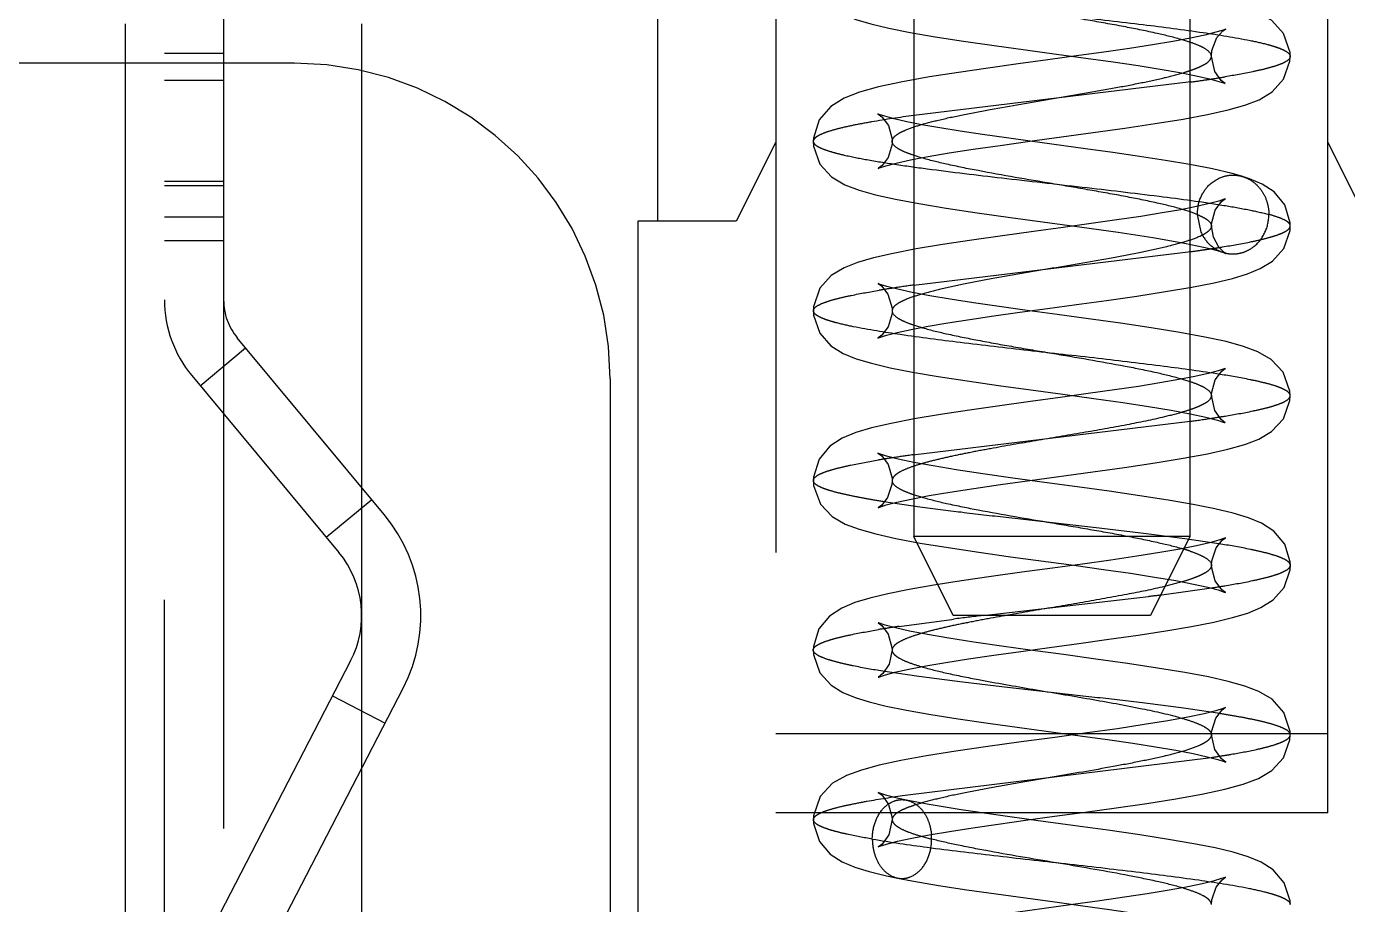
# Model space of a CAD drawing. Header units: inches. Extents: x 0 to 8.3, y 0 to 11.7.
# Drawn here: x 3.03 to 3.1619, y 1.3141 to 1.4017 of the extents above; entities that cross this region are included whole.
import ezdxf

# ---------------------------------------------------------------- set-up
doc = ezdxf.new("R2010")
doc.units = ezdxf.units.IN
doc.header["$LTSCALE"] = 0.7622047244
doc.header["$MEASUREMENT"] = 0
doc.linetypes.add('HIDDEN', pattern=[0.2, 0.1, -0.1])
doc.layers.add('03__ASM_ALL_CURVES', color=7, linetype='CONTINUOUS')
doc.layers.add('DEFAULT_2', color=8, linetype='HIDDEN')

msp = doc.modelspace()

# ---------------------------------------------------------------- linework, layer by layer
at = {"layer": '03__ASM_ALL_CURVES', "color": 8, "linetype": 'HIDDEN'}
for p, q in [((3.0567469754, 1.398053185), (2.7366682352, 1.398053185)), ((3.0882430383, 1.366557122), (3.0882430383, 1.2012027913))]:
    msp.add_line(p, q, dxfattribs=at)
msp.add_arc((3.0567469754, 1.366557122), 0.031496063, 0, 90, dxfattribs=at)
at = {"layer": 'DEFAULT_2', "color": 8, "linetype": 'HIDDEN'}
for p, q in [((3.1047784714, 1.4492342874), (3.1047784714, 1.3232500354)), ((3.118557999, 1.4492342874), (3.118557999, 1.3508090905)), ((3.1461170541, 1.4492342874), (3.1461170541, 1.3508090905)), ((3.1598965817, 1.3232500354), (3.1598965817, 1.4492342874)), ((3.0929674478, 1.4374232638), (3.0929674478, 1.3823051535)), ((3.0437548494, 1.2445098779), (3.0437548494, 1.4216752323)), ((3.0496603612, 1.4216752323), (3.0496603612, 1.2445098779)), ((3.0398178415, 1.4019901929), (3.0398178415, 1.2248248386)), ((3.0634398887, 1.4019901929), (3.0634398887, 1.2248248386)), ((3.1476089176, 1.4008662939), (3.1461748401, 1.4005588348)), ((3.1461719803, 1.400143995), (3.1453981056, 1.4003871457)), ((3.0567469754, 1.398053185), (2.7366682352, 1.398053185)), ((3.0496603612, 1.399037437), (3.0437548494, 1.399037437)), ((3.1561353547, 1.3987396704), (3.156135356, 1.3987364242)), ((3.0496603612, 1.3963294757), (3.0437548494, 1.3963294757)), ((3.1462173371, 1.3961868715), (3.1185578643, 1.3928458972)), ((3.1047784714, 1.3901791693), (3.1008414635, 1.3823051535)), ((3.1085295116, 1.3902693621), (3.1085295082, 1.3902665971)), ((3.1357066848, 1.3895241664), (3.1301683081, 1.3902782941)), ((3.1598965817, 1.3901791693), (3.1638335895, 1.3823051535)), ((3.1192924563, 1.3886306659), (3.1184422404, 1.3889007317)), ((3.1167973476, 1.3880931781), (3.1182239474, 1.3884071229)), ((3.0496603612, 1.3862421614), (3.0437548494, 1.3862421614)), ((3.1513793132, 1.3867520286), (3.1514035111, 1.3867444907)), ((3.0437548494, 1.3858560346), (3.0496603612, 1.3858560346)), ((3.1467954839, 1.3837544274), (3.1452094134, 1.383442735)), ((3.148067278, 1.3840439318), (3.1467954839, 1.3837544274)), ((3.0496603612, 1.3826912803), (3.0437548494, 1.3826912803)), ((3.1008414635, 1.3823051535), (3.0909989439, 1.3823051535)), ((3.0909989439, 1.3823051535), (3.0909989439, 1.0250544852)), ((3.146238432, 1.3831889102), (3.1454046978, 1.3834558937)), ((3.1468448612, 1.3829605336), (3.146238432, 1.3831889102)), ((3.1468449972, 1.3829613215), (3.1472289999, 1.3811964342)), ((3.1561477389, 1.381823082), (3.1561477354, 1.3818255803)), ((3.0496603612, 1.3803366496), (3.0437548494, 1.3803366496)), ((3.1185532803, 1.3759174009), (3.1462082242, 1.3792571337)), ((3.1493209311, 1.3792218973), (3.1493628223, 1.3792071165)), ((3.108537833, 1.3733534038), (3.1085378333, 1.3733564269)), ((3.1185003161, 1.3719473472), (3.1192734899, 1.3717040419)), ((3.0657049986, 1.3530051196), (3.0510255119, 1.370654871)), ((3.1169016102, 1.3711854871), (3.1183013998, 1.3714918089)), ((3.0473183259, 1.3658768434), (3.051858687, 1.3696531102)), ((3.0464851508, 1.3668786042), (3.0611646375, 1.3492288528)), ((3.0882430383, 1.366557122), (3.0882430383, 1.2012027913)), ((3.1453652273, 1.3665378675), (3.1462625888, 1.3662542373)), ((3.1479430135, 1.3670868145), (3.1466330965, 1.3667939827)), ((3.1561339351, 1.3648784869), (3.1561339361, 1.3648824626)), ((3.1184784943, 1.3589764436), (3.1461487245, 1.3623194216)), ((3.108533389, 1.3564083592), (3.1085333939, 1.3564114649)), ((3.0599058819, 1.3507423065), (3.064446243, 1.3545185733)), ((3.1168749391, 1.3542532235), (3.1183116674, 1.3545661627)), ((3.1184915313, 1.3550251143), (3.1192991306, 1.3547704478)), ((3.1167767583, 1.3506256329), (3.1192030945, 1.3501700666)), ((3.1461170541, 1.3508090905), (3.118557999, 1.3508090905)), ((3.1224950069, 1.3429350748), (3.118557999, 1.3508090905)), ((3.1461170541, 1.3508090905), (3.1421800462, 1.3429350748)), ((3.1467731623, 1.3498923904), (3.1451244785, 1.3495676166)), ((3.1480761323, 1.3501909889), (3.1467731623, 1.3498923904)), ((3.1561533729, 1.3479465346), (3.1561533711, 1.3479489435)), ((3.1433107176, 1.3450131086), (3.1482799117, 1.3456981853)), ((3.1254760514, 1.3429340916), (3.1419889721, 1.3448474173)), ((3.1421800462, 1.3429350748), (3.1224950069, 1.3429350748)), ((3.1170869003, 1.3418503842), (3.1223161345, 1.3425514905)), ((3.1223161345, 1.3425514905), (3.122525699, 1.3425775379)), ((3.1085201849, 1.3394956147), (3.1085201881, 1.3394982133)), ((3.1335175035, 1.3390343874), (3.1301714424, 1.3394897124)), ((3.0623386072, 1.3384111439), (3.0450763873, 1.3050567052)), ((3.1166713648, 1.3372723182), (3.1180544878, 1.3375849627)), ((3.0503211301, 1.3023423467), (3.06758335, 1.3356967854)), ((3.0605290348, 1.3349146487), (3.0657737777, 1.3322002902)), ((3.1487280798, 1.3334311592), (3.1475338656, 1.3331294298)), ((3.1598965817, 1.3311240512), (3.1047784714, 1.3311240512)), ((3.1561438487, 1.331035959), (3.156143845, 1.3310388551)), ((3.1176831741, 1.3250063293), (3.1482633902, 1.3287681477)), ((3.1178322597, 1.3245154656), (3.1178406264, 1.3245136833)), ((3.1598965817, 1.3232500354), (3.1047784714, 1.3232500354)), ((3.1085416473, 1.3225644891), (3.1085416463, 1.3225672436)), ((3.1169329558, 1.3204060012), (3.1183644993, 1.3207171141)), ((3.119283481, 1.3209139227), (3.1203427243, 1.3206245761)), ((3.1169503557, 1.3167310716), (3.1169560881, 1.3167299239)), ((3.1482167425, 1.3163687015), (3.1470472741, 1.3160936423))]:
    msp.add_line(p, q, dxfattribs=at)
for points in [[(3.1085401227, 1.4072136957), (3.1085637307, 1.4067723365), (3.1091807222, 1.4049624296), (3.1103062836, 1.403697637), (3.111517604, 1.4029476108), (3.1127836275, 1.4024299827), (3.1142628659, 1.401986542), (3.1160606128, 1.4015613908), (3.1182142496, 1.4011356815)], [(3.1561353544, 1.398735743), (3.156117906, 1.3991142), (3.155476826, 1.4010151544), (3.1542878091, 1.402313778), (3.1529795723, 1.4030854978), (3.1515589668, 1.4036295994), (3.1498833789, 1.4040969796), (3.1478577125, 1.40454497)], [(3.1182142496, 1.4011356815), (3.1207102451, 1.4007051581), (3.1235303935, 1.4002662209), (3.1265806587, 1.3998255653), (3.1297260134, 1.3993915581), (3.1328145936, 1.3989728279)], [(3.1496857813, 1.4014689428), (3.1496976935, 1.4014752629), (3.1494451337, 1.4013744457), (3.1487148342, 1.4011461617), (3.1476089176, 1.4008662939)], [(3.1482683048, 1.3987383799), (3.1483208885, 1.3993271795), (3.1488259568, 1.4006131231), (3.1494160527, 1.4012822409), (3.1496857813, 1.4014689428)], [(3.1461748401, 1.4005588348), (3.1444342609, 1.4002320584), (3.1423976527, 1.3998887907), (3.140085613, 1.3995315799), (3.1375370296, 1.3991624225), (3.1348005517, 1.398782452), (3.1319312624, 1.3983923477), (3.1289809561, 1.3979910969), (3.1259960811, 1.3975755247), (3.1230296454, 1.3971420401), (3.1201454162, 1.3966862719)], [(3.1328145936, 1.3989728279), (3.1357450252, 1.3985726143), (3.1384679095, 1.3981894317), (3.140947372, 1.3978219616), (3.1431633737, 1.3974691706), (3.1451035402, 1.3971307274)], [(3.1454469133, 1.3924894536), (3.1478801989, 1.3929449935), (3.1499295001, 1.3934009817), (3.1516155232, 1.3938734414), (3.1530385669, 1.3944215002), (3.1543319618, 1.395196361), (3.1554822536, 1.3964684822), (3.1561087596, 1.3982715285), (3.1561353547, 1.3987396704)], [(3.1496160402, 1.3960432875), (3.1496475792, 1.3960320244), (3.1492476257, 1.39634443), (3.1486097926, 1.397248464), (3.1482683074, 1.3987380606)], [(3.1451035402, 1.3971307274), (3.1467474864, 1.3968089473), (3.1480653994, 1.3965107589), (3.1490229424, 1.3962504291), (3.1495677938, 1.3960632741), (3.1496160402, 1.3960432875)], [(3.1201454162, 1.3966862719), (3.1174285798, 1.396202375), (3.1150487723, 1.3956953331), (3.1131381421, 1.3951690979), (3.1116112777, 1.3945777731), (3.1102680371, 1.3937555758), (3.10911469, 1.3924200193), (3.1085416789, 1.3905819548), (3.1085295102, 1.3902666017)], [(3.1150415332, 1.392985327), (3.11497521, 1.3930133384), (3.1153616908, 1.3927238199), (3.1160240989, 1.3918290941), (3.1163935664, 1.3904723093), (3.1163999277, 1.3902673772)], [(3.1193735764, 1.3919240731), (3.1178534848, 1.3922266734), (3.116615589, 1.3925102947), (3.1156829181, 1.3927643199), (3.115107336, 1.3929588465), (3.1150415332, 1.392985327)], [(3.1301683081, 1.3902782941), (3.1278222763, 1.3906022685), (3.1254165391, 1.390945638), (3.1231825049, 1.3912812525), (3.1211570204, 1.391608006), (3.1193735764, 1.3919240731)], [(3.1364625788, 1.3911346624), (3.1396361572, 1.391580241), (3.1426700918, 1.3920331572), (3.1454469133, 1.3924894536)], [(3.1085295116, 1.3902693621), (3.1085583792, 1.3897828583), (3.1091913412, 1.3879874072), (3.1103596231, 1.3867125217), (3.111680668, 1.3859377231), (3.1131042795, 1.3853975141), (3.1147520627, 1.3849362342), (3.1167253426, 1.3844940417)], [(3.1163999264, 1.3902679511), (3.1163878388, 1.3899851682), (3.1160031121, 1.3886665433), (3.1153952144, 1.3878480367), (3.1150464334, 1.3875752389)], [(3.1182239474, 1.3884071229), (3.1199999837, 1.3887446604), (3.1220983834, 1.3891005207), (3.1245013175, 1.3894736998), (3.1271916847, 1.3898648384), (3.1301378877, 1.3902741611), (3.1364625788, 1.3911346624)], [(3.1461339537, 1.3879458515), (3.143687288, 1.3883603663), (3.141098817, 1.3887594777), (3.1384204801, 1.3891469493), (3.1357066848, 1.3895241664)], [(3.1150464334, 1.3875752389), (3.1150171807, 1.3875578493), (3.115139841, 1.3876081494), (3.1157572163, 1.3878164389), (3.1167973476, 1.3880931781)], [(3.1514035111, 1.3867444907), (3.1503542239, 1.3870454679), (3.1483747797, 1.3875107862), (3.1461339537, 1.3879458515)], [(3.1561477389, 1.381823082), (3.1561359199, 1.3821329323), (3.1555970832, 1.3839128746), (3.154527527, 1.3852081584), (3.1533372899, 1.3859866025), (3.1520793479, 1.3865212208), (3.1513797656, 1.386753509)], [(3.1167253426, 1.3844940417), (3.1190719084, 1.3840508723), (3.1218016672, 1.3836000409), (3.1248763593, 1.3831397217), (3.1282171252, 1.3826700375)], [(3.1496365216, 1.3845208314), (3.1496628853, 1.3845363495), (3.149549804, 1.3844892674), (3.1489963326, 1.3842987616), (3.148067278, 1.3840439318)], [(3.1482765951, 1.381823442), (3.1482838287, 1.382041647), (3.1486557676, 1.383390613), (3.1492944636, 1.3842562022), (3.1496365216, 1.3845208314)], [(3.1452094134, 1.383442735), (3.1433391465, 1.383115186), (3.1412109833, 1.3827745757), (3.1388465648, 1.3824214284), (3.1362592557, 1.3820541069), (3.1334670224, 1.381670533), (3.1305021163, 1.3812684155), (3.127423565, 1.3808467843), (3.1243566705, 1.3804114108), (3.1214401519, 1.379968868), (3.118793574, 1.3795247923)], [(3.1282171252, 1.3826700375), (3.1353459295, 1.381697963), (3.13895687, 1.3811882379), (3.1424279389, 1.3806604879), (3.1455711245, 1.3801164264)], [(3.1437047753, 1.3752691554), (3.1463104599, 1.3757129082), (3.1485402413, 1.3761499856), (3.1503841427, 1.3765866586), (3.1518816918, 1.3770376136), (3.1531526153, 1.377556229), (3.1543610021, 1.3782982472), (3.1554915984, 1.3795519748), (3.1561217055, 1.381363116), (3.1561477354, 1.3818249796)], [(3.1496939525, 1.3790788805), (3.1497112611, 1.3790706808), (3.1495327078, 1.3791855323), (3.1490150689, 1.3796905571), (3.148469754, 1.3806931246), (3.148276595, 1.381823023)], [(3.1455711245, 1.3801164264), (3.1481104203, 1.3795699594), (3.1493203224, 1.3792204935)], [(3.118793574, 1.3795247923), (3.1164885371, 1.3790826966), (3.1145521962, 1.3786407029), (3.1129551999, 1.3781824743), (3.111594397, 1.3776497623), (3.1103277271, 1.3768845129), (3.1091791496, 1.3756042533), (3.1085560317, 1.3737402926), (3.108537833, 1.3733534038)], [(3.1493628223, 1.3792071165), (3.1494911943, 1.3791610323), (3.1496939525, 1.3790788805)], [(3.1151332248, 1.3760178072), (3.1150033142, 1.3760733541), (3.1153258954, 1.3758407081), (3.1159801451, 1.3750085292), (3.1163943938, 1.3736257502), (3.1164054979, 1.3733550607)], [(3.1201460432, 1.3748559038), (3.1183962485, 1.3751852282), (3.1169638266, 1.3754942507), (3.1158821885, 1.3757720789), (3.1152072134, 1.3759893557), (3.1151332248, 1.3760178072)], [(3.1183013998, 1.3714918089), (3.1199929087, 1.3718145904), (3.1219507983, 1.3721491593), (3.1241527447, 1.3724935188), (3.1265639108, 1.3728465182), (3.129150099, 1.373208542), (3.1318975259, 1.373583527), (3.1347886633, 1.3739759083), (3.1377931866, 1.3743903487), (3.1408182537, 1.3748249901), (3.1437047753, 1.3752691554)], [(3.1328589919, 1.3729824118), (3.1298682659, 1.3733888849), (3.1270724869, 1.3737776863), (3.124505553, 1.3741510708), (3.1221893484, 1.3745106386), (3.1201460432, 1.3748559038)], [(3.1085378333, 1.3733568837), (3.1085614097, 1.3729170228), (3.1091728043, 1.3711164452), (3.1102935064, 1.369850753), (3.1115132335, 1.369093096), (3.1128076462, 1.3685644264), (3.1143379075, 1.3681082852), (3.1162009208, 1.3676725997), (3.1184218595, 1.3672392656)], [(3.1164054979, 1.3733554375), (3.1163929376, 1.3730676699), (3.1160028995, 1.3717438652), (3.1153786894, 1.3709144493), (3.1150128391, 1.3706355738)], [(3.1476258633, 1.3707326166), (3.1451183211, 1.3711928306), (3.1422726161, 1.3716536765), (3.1391872986, 1.3721102584), (3.1359981259, 1.3725556319), (3.1328589919, 1.3729824118)], [(3.1150128391, 1.3706355738), (3.1149854384, 1.3706199118), (3.115150271, 1.3706861648), (3.1158298794, 1.3709067551), (3.1169016102, 1.3711854871)], [(3.1561339351, 1.3648784869), (3.1561092564, 1.3653304655), (3.1554278692, 1.3672355511), (3.1542292739, 1.3685013995), (3.1529218753, 1.3692552705), (3.1514763544, 1.3697980036), (3.1497414349, 1.3702726613), (3.1476258633, 1.3707326166)], [(3.1184218595, 1.3672392656), (3.1210052101, 1.3667992119), (3.1238974602, 1.3663537123), (3.1270138557, 1.3659066703), (3.130238831, 1.3654634076), (3.1334546968, 1.3650275216)], [(3.1466330965, 1.3667939827), (3.1450255435, 1.3664808349), (3.1431381616, 1.3661519434), (3.1409849623, 1.3658091942), (3.1385846713, 1.3654534369), (3.1359686441, 1.3650847318), (3.1331653285, 1.3647012321), (3.1302105225, 1.3643006411), (3.1271582421, 1.3638810921), (3.1241223109, 1.3634468651), (3.1212292236, 1.3630044559), (3.1185899037, 1.3625593004)], [(3.149649545, 1.3675912186), (3.1496748881, 1.3676057153), (3.1495390662, 1.3675504671), (3.1489314479, 1.3673494237), (3.1479430135, 1.3670868145)], [(3.1482673587, 1.3648805433), (3.1482752422, 1.3651094793), (3.1486562278, 1.3664661251), (3.1493049804, 1.3673304574), (3.149649545, 1.3675912186)], [(3.1334546968, 1.3650275216), (3.136550395, 1.36460248), (3.1394237406, 1.3641923339), (3.1419992538, 1.3638001192), (3.1442513523, 1.3634255482)], [(3.1454426622, 1.3586307557), (3.147882413, 1.359087002), (3.1499249727, 1.3595408852), (3.1516010809, 1.3600098727), (3.1530025247, 1.3605475212), (3.1542834624, 1.3613036935), (3.155452449, 1.3625669378), (3.1561049475, 1.3643955077), (3.1561339364, 1.3648837239)], [(3.1496023654, 1.3621917776), (3.1496540557, 1.3621717194), (3.1492411149, 1.3624943909), (3.1486008376, 1.3634100464), (3.1482673584, 1.3648820602)], [(3.1185899037, 1.3625593004), (3.1162868058, 1.3621140422), (3.1143552677, 1.3616638852), (3.1127684261, 1.3611881979), (3.1114214289, 1.3606273759), (3.1101852114, 1.3598284584), (3.1091010749, 1.3585324805), (3.1085471118, 1.3567440433), (3.108533389, 1.3564083592)], [(3.1442513523, 1.3634255482), (3.1461647192, 1.3630693423), (3.147718232, 1.3627353959), (3.1488707296, 1.3624371126), (3.1495402557, 1.362216724), (3.1496023654, 1.3621917776)], [(3.1150764546, 1.3591116688), (3.1149733546, 1.3591550289), (3.1153592089, 1.3588686645), (3.1160140838, 1.3579953437), (3.1163938494, 1.3566490807), (3.1164025241, 1.356409243)], [(3.1185572895, 1.3582239623), (3.117004548, 1.3585581326), (3.1158510147, 1.3588558262), (3.1151490585, 1.3590834536), (3.1150764546, 1.3591116688)], [(3.136426004, 1.357271159), (3.1396020024, 1.3577169888), (3.1426512985, 1.3581722902), (3.1454426622, 1.3586307557)], [(3.1183116674, 1.3545661627), (3.1200853678, 1.3549013284), (3.1221724754, 1.3552542327), (3.1245570007, 1.3556240158), (3.1272225836, 1.3560111695), (3.13014036, 1.3564162378), (3.136426004, 1.357271159)], [(3.1316149446, 1.3562226585), (3.1284381457, 1.3566579724), (3.1254634073, 1.3570802869), (3.1227967811, 1.3574831067), (3.1204893967, 1.3578645315), (3.118557999, 1.3582238303)], [(3.1085333938, 1.356412066), (3.108564795, 1.3559041905), (3.1092366904, 1.3540629445), (3.1104282145, 1.3528038046), (3.1117168, 1.3520619331), (3.1130983116, 1.351540167), (3.1147553957, 1.3510768722), (3.1167767583, 1.3506256329)], [(3.1164025241, 1.3564098813), (3.1163783791, 1.3560105488), (3.115951506, 1.3547099143), (3.1153563359, 1.3539533361), (3.115035154, 1.3537108115)], [(3.1464622083, 1.354027689), (3.1439467383, 1.3544598657), (3.1411258926, 1.3548970843), (3.1380697474, 1.3553382784), (3.1348666641, 1.3557810297), (3.1316149446, 1.3562226585)], [(3.115035154, 1.3537108115), (3.1150111815, 1.3536969782), (3.1151681928, 1.3537620906), (3.1158124943, 1.3539752406), (3.1168749391, 1.3542532235)], [(3.1561533729, 1.3479465346), (3.1561393101, 1.3482849385), (3.1555910401, 1.35005716), (3.154515565, 1.3513482495), (3.1532837629, 1.3521474006), (3.1519593723, 1.3527023969), (3.1504428474, 1.3531643979), (3.1486291922, 1.353598487), (3.1464622083, 1.354027689)], [(3.1496693094, 1.3506761415), (3.1496933589, 1.3506900946), (3.1495796501, 1.3506428174), (3.1490214001, 1.3504509974), (3.1480761323, 1.3501909889)], [(3.1482803667, 1.3479479049), (3.1483126453, 1.3484104257), (3.148759166, 1.3497011476), (3.1493552364, 1.350441227), (3.1496693094, 1.3506761415)], [(3.1192030945, 1.3501700666), (3.1219947045, 1.3497116183), (3.1250434898, 1.3492571279), (3.1282234598, 1.3488107436), (3.134544453, 1.3479500748)], [(3.1451244785, 1.3495676166), (3.143136659, 1.3492217979), (3.1408322834, 1.3488576023), (3.1382414042, 1.3484762224), (3.1354076211, 1.3480788094), (3.1324078477, 1.3476690947), (3.1293339242, 1.3472509988), (3.126273793, 1.3468268159), (3.1233145982, 1.3463981154)], [(3.1180544878, 1.3375849627), (3.1197618522, 1.337916028), (3.1217668784, 1.3382605518), (3.1240356235, 1.3386164373), (3.1265359737, 1.3389833198), (3.1292348977, 1.3393617192), (3.1320946306, 1.3397525455), (3.135053258, 1.340154694), (3.138033277, 1.340566314), (3.1409533607, 1.3409861304), (3.1437308792, 1.3414135789), (3.1462773498, 1.3418478565), (3.1484989625, 1.3422851102), (3.150363705, 1.3427261327), (3.1519034523, 1.3431869942), (3.1532176628, 1.3437239659), (3.1544375347, 1.3444868915), (3.1555353655, 1.3457420669), (3.1561284879, 1.347497811), (3.1561533711, 1.3479487242)], [(3.134544453, 1.3479500748), (3.1374840994, 1.3475413674), (3.1401802339, 1.3471496455), (3.1425992095, 1.3467743771)], [(3.1495993814, 1.3452576871), (3.149674448, 1.3452256123), (3.1493034147, 1.3455065814), (3.1486523811, 1.3463925881), (3.148284626, 1.3477796718), (3.1482803669, 1.347947483)], [(3.1425992095, 1.3467743771), (3.1447129062, 1.346415875), (3.1464943307, 1.3460762094), (3.1479088365, 1.345762274), (3.1489308949, 1.3454878266), (3.1495382781, 1.3452824202), (3.1495993814, 1.3452576871)], [(3.1233145982, 1.3463981154), (3.1205582951, 1.3459686456), (3.1180905346, 1.345540802), (3.1159649298, 1.3451144677), (3.1141798003, 1.3446838997), (3.1126839189, 1.3442270421), (3.1113727172, 1.3436777597), (3.1101467636, 1.3428821078), (3.1090791515, 1.3415980104), (3.1085347283, 1.3398391762), (3.1085201849, 1.3394956147)], [(3.1150648282, 1.3421919329), (3.1149992366, 1.342219739), (3.1153658036, 1.3419424635), (3.1160027472, 1.3410885393), (3.1163845442, 1.3397418733), (3.1163936852, 1.3394966044)], [(3.1301714424, 1.3394897124), (3.1273134028, 1.3398863742), (3.1245409755, 1.3402884016), (3.1220730296, 1.3406708798), (3.1199335133, 1.3410339931), (3.1181440869, 1.3413761885), (3.1167307892, 1.3416916798), (3.1157155166, 1.3419662504), (3.1151231402, 1.3421681378), (3.1150648282, 1.3421919329)], [(3.108520188, 1.3394975919), (3.1085464311, 1.3390343694), (3.1091780098, 1.3372243676), (3.1103040664, 1.3359778191), (3.1114884934, 1.3352486341), (3.1127016728, 1.3347476755), (3.1140965655, 1.334317684), (3.1157889083, 1.3339030568), (3.1178412065, 1.3334860299), (3.1202516638, 1.3330629839), (3.1229903067, 1.3326315759), (3.1259943844, 1.3321930623), (3.1291269411, 1.3317572121)], [(3.1163936852, 1.3394960955), (3.1160908541, 1.3380856032), (3.1154601366, 1.3371369682), (3.1150515862, 1.3367963209)], [(3.1561438487, 1.331035959), (3.1561300197, 1.3313706464), (3.1555156614, 1.3332608357), (3.154323807, 1.3345839108), (3.1530000025, 1.3353634416), (3.1515958157, 1.335898084), (3.1499555753, 1.336358977), (3.1479737755, 1.3368040861), (3.1456163132, 1.3372498387), (3.1429014243, 1.3376988269), (3.1399030596, 1.3381485295), (3.1367382035, 1.3385945969), (3.1335175035, 1.3390343874)], [(3.1150515862, 1.3367963209), (3.1150129865, 1.3367721806), (3.1150691555, 1.3367910879), (3.1156506996, 1.3369930797), (3.1166713648, 1.3372723182)], [(3.1482739918, 1.3310366425), (3.1482858019, 1.3313145454), (3.1486988246, 1.332688742), (3.149349255, 1.3335187146), (3.1496555525, 1.3337437717)], [(3.1496555525, 1.3337437717), (3.149673829, 1.3337539455), (3.1494561777, 1.3336642512), (3.1487280798, 1.3334311592)], [(3.1475338656, 1.3331294298), (3.1459171262, 1.3327900646), (3.1439235404, 1.3324270199), (3.1415742516, 1.3320434671), (3.1388838391, 1.3316391416), (3.1358754907, 1.3312132099), (3.1326342654, 1.3307700939), (3.1292849613, 1.3303155959), (3.1259571374, 1.3298541212), (3.1227605118, 1.3293862886), (3.1198313454, 1.328917333), (3.1172636965, 1.3284516899), (3.1151022832, 1.327988935), (3.1133290147, 1.3275149231), (3.1118343727, 1.3269710904), (3.1104600798, 1.3261936412), (3.1092212773, 1.3248769665), (3.1085593103, 1.3229444723), (3.1085416473, 1.3225644891)], [(3.122139754, 1.3213920806), (3.1244408626, 1.3217494497), (3.1269749912, 1.3221177941), (3.1297114137, 1.3224984958), (3.1326224101, 1.3228944569), (3.1356703014, 1.3233088157), (3.1387755425, 1.3237413028), (3.1418248334, 1.3241883141), (3.1447083242, 1.3246469116), (3.1473312827, 1.325117437), (3.1495993964, 1.3256013922), (3.1514486203, 1.3261054691), (3.1529627907, 1.3266780324), (3.1543161798, 1.3274767787), (3.1554784988, 1.3287481692), (3.156112619, 1.3305310873), (3.1561438452, 1.3310372956)], [(3.1291269411, 1.3317572121), (3.135176653, 1.3309333622), (3.1379109993, 1.3305517572), (3.1404205654, 1.330185669), (3.1426933579, 1.3298315653), (3.144709508, 1.3294876866), (3.146433917, 1.329157326), (3.1478406254, 1.3288464324), (3.1488967984, 1.3285675949), (3.1495484157, 1.3283523289), (3.1496130882, 1.328326792)], [(3.1496130882, 1.328326792), (3.1496968874, 1.3282920303), (3.1492733716, 1.328616803), (3.1486010554, 1.3295750778), (3.1482739915, 1.3310356201)], [(3.1150148566, 1.3252792013), (3.1150111085, 1.3252802805), (3.1153934876, 1.3249913722), (3.1160499551, 1.3240880894), (3.1164035781, 1.3227364743), (3.1164080513, 1.3225653944)], [(3.1178319088, 1.3245139206), (3.1170419903, 1.3246887667), (3.1158747673, 1.3249869334), (3.1151788743, 1.3252117262), (3.1150148566, 1.3252792013)], [(3.1307449887, 1.3224826244), (3.1269709519, 1.32300516), (3.1232773448, 1.3235497402), (3.1198824061, 1.3241148037), (3.1178406264, 1.3245136833)], [(3.1085416462, 1.3225664058), (3.1085611484, 1.3221664966), (3.1091380474, 1.3203910273), (3.1102255063, 1.31911797), (3.1114188241, 1.3183513), (3.112665566, 1.3178256617), (3.1141103146, 1.3173814204), (3.1158496009, 1.3169610398), (3.1169560881, 1.3167299239)], [(3.1164080512, 1.3225653469), (3.1160576459, 1.3210575889), (3.1153877938, 1.3201320088), (3.1150220196, 1.3198523846)], [(3.1561499844, 1.3140858705), (3.1561336164, 1.3144516331), (3.1555455765, 1.3162715674), (3.154437286, 1.3175520729), (3.1532275227, 1.3183168837), (3.1519495876, 1.3188481625), (3.1504536052, 1.3193041052), (3.1486472172, 1.3197365246), (3.1465018648, 1.3201617735), (3.1439930259, 1.3205937756), (3.1411252436, 1.3210389133), (3.1379238996, 1.3215007415), (3.1344369919, 1.3219814535), (3.1307449887, 1.3224826244)], [(3.1150220196, 1.3198523846), (3.1149947039, 1.3198368257), (3.1151631366, 1.3199045973), (3.1158462129, 1.3201250974), (3.1169329558, 1.3204060012)], [(3.1183644993, 1.3207171141), (3.1201077186, 1.3210473304), (3.122139754, 1.3213920806)], [(3.1169507513, 1.3167326113), (3.1183789474, 1.3164595599), (3.1210277571, 1.3160065223), (3.1238572423, 1.3155714238), (3.1267829302, 1.3151520254), (3.1297257981, 1.3147466639), (3.1326270259, 1.3143530539)], [(3.1496662478, 1.3168143693), (3.1496915541, 1.3168292032), (3.1495990345, 1.3167913987), (3.1490811761, 1.3166110711), (3.1482167425, 1.3163687015)], [(3.1482780989, 1.3140875993), (3.1483131124, 1.3145691653), (3.1487554102, 1.315836927), (3.1493428326, 1.3165702231), (3.1496662478, 1.3168143693)], [(3.1470472741, 1.3160936423), (3.1455903907, 1.3157971137), (3.1438520246, 1.3154836088), (3.1418469092, 1.3151557268), (3.1395964682, 1.3148143491), (3.1371219735, 1.3144590747), (3.1344493657, 1.314089027), (3.128717732, 1.3133084228)], [(3.1326270259, 1.3143530539), (3.135429096, 1.3139703883), (3.1380823504, 1.313598163), (3.1405482823, 1.3132360764), (3.1427938991, 1.3128843003), (3.1447859311, 1.3125441114), (3.1464912785, 1.3122182978), (3.1478733855, 1.3119130263), (3.14889583, 1.3116409376), (3.1495203796, 1.3114318051), (3.1496009035, 1.3113992882)]]:
    msp.add_lwpolyline(points, dxfattribs=at)
for centre, radius, start, end in [((3.0567469754, 1.366557122), 0.031496063, 0, 90), ((3.1227154562, 1.5646760207), 0.1701203451, 277.9407255858, 278.4172298627), ((3.1265028579, 1.5390364649), 0.1442025678, 278.4198229024, 278.6675955282), ((3.1311843922, 1.508647457), 0.1134551192, 278.6431574423, 279.3669922316), ((3.1510822008, 1.3829554429), 0.0042373306, 168.2732939003, 179.9205122265), ((3.1299342001, 1.5004143485), 0.1222413349, 278.6126239714, 279.1510040744), ((3.1208614703, 1.5617026953), 0.1841978308, 277.9093479108, 278.3234264869), ((3.1262105864, 1.5249603908), 0.1470682048, 278.3335839207, 278.6148741887), ((3.1402199785, 1.2195465877), 0.1578647428, 97.8886595793, 98.677739709), ((3.055565873, 1.3744311378), 0.0118110236, 180, 219.7506590179), ((3.055565873, 1.3744311378), 0.0059055118, 180, 219.7506590177), ((3.1335453693, 1.2631629436), 0.1137406396, 98.6689204483, 99.3276545196), ((3.1225320445, 1.5320093827), 0.1713255104, 277.9232711926, 278.6389186253), ((3.1301900784, 1.4811991475), 0.1199414643, 278.6680099976, 279.3302787339), ((3.1335095719, 1.2457646631), 0.1141991437, 98.5941385515, 99.3092060005), ((3.1408819298, 1.1972786081), 0.1632424697, 97.8881820464, 98.609618511), ((3.0535973691, 1.3429350748), 0.0157480315, 332.6366767563, 39.7506590172), ((3.1389917263, 1.3279635736), 0.0225651616, 72.9990640525, 73.4842665553), ((3.1396706528, 1.3301798766), 0.0202472017, 72.3117560316, 73.0025686006), ((3.1405949042, 1.3330659424), 0.017216756, 71.1556529346, 72.3239396833), ((3.0535973691, 1.3429350748), 0.0098425197, 332.6366767564, 39.7506590165), ((3.1312989854, 1.4571548428), 0.1127427973, 278.6626557024, 279.350356385), ((3.0957206691, 1.7192917379), 0.3772920687, 277.04406122, 277.2463532911), ((3.1834858161, 0.8505395743), 0.4957998522, 96.7191330083, 97.0625638401), ((3.1324432416, 1.2360864824), 0.1068721485, 98.613069548, 99.3790521449), ((3.137353312, 1.2040940607), 0.1392391185, 98.3691954847, 98.6391921161), ((3.1302188794, 1.447737589), 0.1203300974, 278.6245167164, 279.2646019568), ((3.1348104996, 1.4193921941), 0.0916152395, 279.2844376975, 279.7065983989), ((3.1153019354, 1.3206232774), 0.0050407471, 0.0237108087, 5.235549474)]:
    msp.add_arc(centre, radius, start, end, dxfattribs=at)
for points, knots in [([(3.1085401207, 1.40720899), (3.1085407564, 1.4071129553), (3.108666486, 1.4068839345), (3.1090394797, 1.4066361049), (3.1096081476, 1.4063773612), (3.1103926525, 1.4061214544), (3.1113895414, 1.4058620866), (3.1131123805, 1.4054904341), (3.1163717855, 1.4049303027), (3.12142793, 1.4042384542), (3.1278244898, 1.4034803571), (3.1346111378, 1.4027205193), (3.141200774, 1.4019628675), (3.1470298219, 1.4012064486), (3.1511744524, 1.4005508651), (3.153539102, 1.4000313792), (3.1545291168, 1.3997487164), (3.1550931998, 1.3995548466), (3.1555400254, 1.3993566728), (3.1559117234, 1.399140742), (3.1561344685, 1.3988961083), (3.156135353, 1.3987389815)], [0, 0, 0, 0, 0.0059023409, 0.0146796455, 0.0273428522, 0.044194677, 0.0653324147, 0.0906311676, 0.1524912308, 0.2685275902, 0.4042370205, 0.5483633053, 0.6882395101, 0.8118831387, 0.9096286149, 0.9459904405, 0.9606156161, 0.9728421844, 0.9827166374, 0.9903429614, 1, 1, 1, 1]), ([(3.1453981056, 1.4003871457), (3.144557287, 1.4006338407), (3.1426669805, 1.4010926274), (3.1395804575, 1.4017161317), (3.1360838203, 1.4023419284), (3.1323716643, 1.4029687566), (3.1286573692, 1.4035956208), (3.125154938, 1.4042212852), (3.1220595214, 1.4048449934), (3.1201624067, 1.4053036715), (3.1193175247, 1.4055500137)], [0, 0, 0, 0, 0.0988352652, 0.2192163903, 0.3551651143, 0.4994648405, 0.6438480261, 0.7800353045, 0.9007360031, 1, 1, 1, 1]), ([(3.1482683048, 1.3987383798), (3.1482675756, 1.3990315119), (3.1477721632, 1.3994648361), (3.1470272348, 1.3998324013), (3.1464805931, 1.4000394169), (3.1461719803, 1.400143995)], [0, 0, 0, 0, 0.3381357788, 0.6241239673, 1, 1, 1, 1]), ([(3.1163999277, 1.3902677274), (3.1163999807, 1.390471044), (3.1166547579, 1.3907940911), (3.1171050445, 1.391089755), (3.117883177, 1.3914786544), (3.1192043641, 1.3919244221), (3.1211649536, 1.3924334589), (3.1235522121, 1.3929463195), (3.1273047684, 1.3936608348), (3.1312969267, 1.3943345698), (3.1353686726, 1.3950223096), (3.138327759, 1.3955404243), (3.1410540473, 1.3960573129), (3.1434457009, 1.3965738045), (3.1451848144, 1.3970213054), (3.1463407193, 1.3973933763), (3.1470171249, 1.3976515058), (3.1475561216, 1.3979141617), (3.1480140046, 1.3982086343), (3.148268373, 1.3985342019), (3.1482683062, 1.3987373744)], [0, 0, 0, 0, 0.018208698, 0.0318852444, 0.0492511361, 0.0954899551, 0.1566904915, 0.2305299913, 0.3141479501, 0.4987774435, 0.5931007527, 0.6839741406, 0.7678164632, 0.8415955095, 0.9030750816, 0.9285665592, 0.9502582605, 0.96799223, 0.9818042105, 1, 1, 1, 1]), ([(3.1561353544, 1.398735743), (3.1561343116, 1.3985166087), (3.155729637, 1.3982046137), (3.1551467377, 1.3979439755), (3.1544010409, 1.3976913012), (3.1534727614, 1.3974457477), (3.1518695784, 1.3970875675), (3.1505721572, 1.3968574037), (3.1496500725, 1.3967051382)], [0, 0, 0, 0, 0.0948000175, 0.1785672613, 0.2903390773, 0.4298387448, 0.5956978765, 1, 1, 1, 1]), ([(3.1185578643, 1.3928458972), (3.1171495416, 1.3926506512), (3.1151605396, 1.3923574854), (3.1126980683, 1.3919074632), (3.1112560689, 1.3915930418), (3.1101155487, 1.3912791737), (3.1093622833, 1.3910056159), (3.1089245274, 1.3907692333), (3.1086677106, 1.3905856054), (3.1085302098, 1.3903907913), (3.1085295135, 1.3902693651)], [0, 0, 0, 0, 0.4047590571, 0.5722010725, 0.7125562585, 0.8247866571, 0.9087313781, 0.9403341987, 0.9654315664, 1, 1, 1, 1]), ([(3.1085295102, 1.3902666017), (3.1085301436, 1.3900754428), (3.1088570866, 1.3897923876), (3.1093498108, 1.3895560191), (3.109963023, 1.3893281581), (3.1107252385, 1.3891065164), (3.1120391671, 1.3887836997), (3.1140280231, 1.388396431), (3.1167949599, 1.387949975), (3.1212920724, 1.3873254651), (3.1275385382, 1.386583842), (3.1352644807, 1.3857198387), (3.1426589038, 1.3848559064), (3.1482217999, 1.38411296), (3.1518714165, 1.3834707059), (3.1533626719, 1.3831382455), (3.154009022, 1.3829605266)], [0, 0, 0, 0, 0.0123863567, 0.0229988965, 0.0369399086, 0.0541761156, 0.0746054938, 0.1245033329, 0.1854607194, 0.2561779435, 0.4186838508, 0.5930245335, 0.7599051348, 0.901094, 0.9565649557, 1, 1, 1, 1]), ([(3.1184422404, 1.3889007317), (3.1181450319, 1.3890031869), (3.1176150335, 1.3892066772), (3.1168898385, 1.3895602868), (3.1164000728, 1.3899811819), (3.1163999277, 1.3902673772)], [0, 0, 0, 0, 0.3727436665, 0.6606651557, 1, 1, 1, 1]), ([(3.1454046978, 1.3834558937), (3.1445662828, 1.3837047867), (3.1426712813, 1.3841653924), (3.1395753035, 1.3847867371), (3.1360678787, 1.385413978), (3.1311553912, 1.3862472676), (3.1263754913, 1.387047148), (3.1220222997, 1.3879204241), (3.1201305273, 1.388383464), (3.1192924563, 1.3886306659)], [0, 0, 0, 0, 0.0985206197, 0.219479706, 0.3557185292, 0.4998666949, 0.7807923705, 0.9015705933, 1, 1, 1, 1]), ([(3.1477966603, 1.3856328744), (3.1482224743, 1.3861411401), (3.1490983268, 1.3867358256), (3.1504110143, 1.386949364), (3.1510678649, 1.386847778), (3.1513793352, 1.3867520217)], [0, 0, 0, 0, 0.5042752551, 0.7521774287, 1, 1, 1, 1]), ([(3.1514035326, 1.3867444839), (3.1517773053, 1.3866265221), (3.1524995051, 1.3862548812), (3.1533448712, 1.3853602347), (3.153878996, 1.3842229209), (3.1540089149, 1.3833826283), (3.1540089965, 1.3829613215)], [0, 0, 0, 0, 0.2403802402, 0.4871373496, 0.7416122268, 1, 1, 1, 1]), ([(3.146933311, 1.3838166537), (3.1469680447, 1.383984545), (3.1471432925, 1.3846356861), (3.1474738943, 1.3852476103), (3.1477966603, 1.3856328744)], [0, 0, 0, 0, 0.2543543462, 1, 1, 1, 1]), ([(3.1468449728, 1.3829621083), (3.1470552848, 1.3828765438), (3.1474286272, 1.3827068126), (3.1479575978, 1.3823995537), (3.1482767109, 1.3820480809), (3.1482765951, 1.3818230242)], [0, 0, 0, 0, 0.3605756294, 0.6425924662, 1, 1, 1, 1]), ([(3.1493622261, 1.3792057023), (3.149626669, 1.3791142762), (3.1501796281, 1.3789952366), (3.151027615, 1.3790440788), (3.1518397042, 1.379309873), (3.1528292808, 1.3799226321), (3.1537490456, 1.381150185), (3.1540093049, 1.3823553308), (3.1540091801, 1.3829613215)], [0, 0, 0, 0, 0.120736405, 0.240899894, 0.3623067224, 0.4857010115, 0.7385102902, 1, 1, 1, 1]), ([(3.1561477354, 1.3818249437), (3.1561471515, 1.3819299772), (3.1560420643, 1.3821007602), (3.1558304182, 1.3822659972), (3.1554747432, 1.3824736389), (3.154861398, 1.3827150567), (3.1543197171, 1.3828775236), (3.1540090988, 1.38296212)], [0, 0, 0, 0, 0.125581556, 0.213864167, 0.3242442176, 0.615093211, 1, 1, 1, 1]), ([(3.148276595, 1.3818229698), (3.1482764659, 1.3816194536), (3.1480201094, 1.3812966575), (3.1475691651, 1.3810012763), (3.1467910644, 1.3806128463), (3.145471903, 1.3801666536), (3.1435133202, 1.3796573347), (3.1411270908, 1.3791449906), (3.1373753529, 1.3784311348), (3.1323841726, 1.3775871665), (3.1273893306, 1.3767470754), (3.1236278343, 1.3760347012), (3.1212356182, 1.3755198714), (3.1192628635, 1.3750070331), (3.1179217019, 1.3745646998), (3.1171224489, 1.3741783322), (3.116662008, 1.3738847414), (3.1164055386, 1.3735588743), (3.1164054979, 1.3733554375)], [0, 0, 0, 0, 0.018227168, 0.031926456, 0.0493057899, 0.0954855049, 0.1565857315, 0.2304166937, 0.3140518623, 0.4986001209, 0.6837653549, 0.7676682165, 0.8414473203, 0.902898137, 0.9500982196, 0.9678998499, 0.9817799482, 1, 1, 1, 1]), ([(3.1472289999, 1.3811964342), (3.1474349923, 1.3807429077), (3.1480062246, 1.3799129791), (3.1488679262, 1.3793834728), (3.1493203151, 1.3792204962)], [0, 0, 0, 0, 0.508818105, 1, 1, 1, 1]), ([(3.149375094, 1.3797288249), (3.1503428274, 1.3798850371), (3.1517006991, 1.3801209392), (3.1533708797, 1.3804909643), (3.1543349384, 1.3807482569), (3.155097733, 1.3810011658), (3.1556548145, 1.3812568908), (3.156022294, 1.3815010609), (3.1561474838, 1.3817274652), (3.156147739, 1.3818224414)], [0, 0, 0, 0, 0.4056547799, 0.5700725378, 0.7077625813, 0.818436684, 0.9022572835, 0.9606964328, 1, 1, 1, 1]), ([(3.1085378333, 1.3733568837), (3.1085389308, 1.3735783831), (3.108952691, 1.3738921397), (3.1095448942, 1.3741531687), (3.1103030995, 1.3744072227), (3.1112443216, 1.3746544278), (3.1128664044, 1.3750147063), (3.1141782384, 1.3752464375), (3.1151102727, 1.3753996592)], [0, 0, 0, 0, 0.0946463762, 0.1787989221, 0.2910044437, 0.4306466268, 0.5964024342, 1, 1, 1, 1]), ([(3.1561339364, 1.3648837239), (3.1561333549, 1.3649797327), (3.1560078279, 1.3652089042), (3.1556342711, 1.3654568244), (3.1550640119, 1.3657156032), (3.1542763692, 1.3659713353), (3.1532758793, 1.3662303206), (3.1515501283, 1.3666020028), (3.1482893179, 1.3671623607), (3.1432310562, 1.3678546798), (3.1368325399, 1.3686120822), (3.1300454467, 1.3693719793), (3.1234572255, 1.3701301095), (3.1176305749, 1.3708865183), (3.1134886833, 1.3715408926), (3.1111279264, 1.3720613424), (3.110141432, 1.3723442457), (3.1095790033, 1.3725381032), (3.1091329498, 1.372736263), (3.1087615766, 1.3729521619), (3.1085385799, 1.3731967242), (3.108537833, 1.3733538673)], [0, 0, 0, 0, 0.005900623, 0.0146807375, 0.0273685151, 0.0442833082, 0.0655112808, 0.0908649831, 0.1527538926, 0.2687908203, 0.4045976109, 0.5487331748, 0.6885230915, 0.81215274, 0.9098478982, 0.9460884779, 0.9606597494, 0.9728564186, 0.9827181889, 0.9903421799, 1, 1, 1, 1]), ([(3.1164054979, 1.3733552984), (3.1164055272, 1.373061801), (3.1169018318, 1.3726279007), (3.1176461323, 1.3722597214), (3.1181921656, 1.3720520235), (3.1185003161, 1.3719473472)], [0, 0, 0, 0, 0.3385639695, 0.6245837695, 1, 1, 1, 1]), ([(3.1192734899, 1.3717040419), (3.1201149697, 1.3714569489), (3.1220073857, 1.3709980736), (3.1250964087, 1.370374489), (3.1285953136, 1.369748116), (3.1335005497, 1.3689184711), (3.1382742586, 1.3681202187), (3.1426254511, 1.3672437137), (3.1445212143, 1.3667843055), (3.1453652273, 1.3665378675)], [0, 0, 0, 0, 0.0988765835, 0.2193521761, 0.3552916293, 0.4995924756, 0.7802591215, 0.9008700761, 1, 1, 1, 1]), ([(3.1462625888, 1.3662542373), (3.14655851, 1.366152018), (3.1470822074, 1.3659500712), (3.1477987766, 1.3655902639), (3.1482672195, 1.3651656676), (3.1482673584, 1.3648820602)], [0, 0, 0, 0, 0.3749463098, 0.6603485511, 1, 1, 1, 1]), ([(3.1482673585, 1.3648817536), (3.1482673245, 1.3646787401), (3.1480146426, 1.3643536966), (3.1475594957, 1.3640583717), (3.1470235428, 1.3637951414), (3.14634908, 1.3635371962), (3.1451937267, 1.3631649631), (3.1430127791, 1.3626046414), (3.1396213865, 1.3619106831), (3.1353314168, 1.3611536323), (3.1307837364, 1.3603928395), (3.1270133786, 1.3597435534), (3.1241681063, 1.3592060991), (3.1222643267, 1.3588148459), (3.1205751899, 1.358425106), (3.119139736, 1.3580391511), (3.117991765, 1.3576534581), (3.1172320435, 1.3573135559), (3.1167949953, 1.3570243219), (3.1165286796, 1.3567878992), (3.116402483, 1.3565538798), (3.1164025241, 1.3564099093)], [0, 0, 0, 0, 0.018176624, 0.0319201504, 0.0495500465, 0.0711795433, 0.096647332, 0.1581412527, 0.2726947487, 0.4064873572, 0.5481678923, 0.6855275449, 0.7490192372, 0.8074150522, 0.8595301479, 0.904213585, 0.9404393434, 0.967896456, 0.9784671328, 0.9871097333, 1, 1, 1, 1]), ([(3.1496356262, 1.3628444876), (3.1505616654, 1.3629970733), (3.1518642052, 1.3632275276), (3.1534726453, 1.3635865671), (3.1544016408, 1.363832437), (3.1551461789, 1.3640862152), (3.1557282605, 1.3643481033), (3.1561324765, 1.36466018), (3.1561339352, 1.3648797548)], [0, 0, 0, 0, 0.4051616118, 0.5711596548, 0.7104718491, 0.8217319147, 0.9052074743, 1, 1, 1, 1]), ([(3.1085333938, 1.356412066), (3.1085348511, 1.3566336731), (3.1089445347, 1.3569454823), (3.109526228, 1.3572095497), (3.1102661708, 1.3574652492), (3.1111881665, 1.3577139935), (3.1127972872, 1.3580766738), (3.1141043936, 1.3583068212), (3.1150364464, 1.3584597741)], [0, 0, 0, 0, 0.0955614128, 0.1792082526, 0.2897396563, 0.4275888752, 0.5927132423, 1, 1, 1, 1]), ([(3.1561533711, 1.3479487242), (3.1561529084, 1.3480451346), (3.1560210191, 1.3482749407), (3.1556420896, 1.3485199109), (3.1550681863, 1.3487783257), (3.1542846478, 1.3490335536), (3.1532972339, 1.3492934782), (3.1515929197, 1.3496670227), (3.1490109518, 1.3501134658), (3.1454521801, 1.3506254248), (3.1413925324, 1.3511416742), (3.1369910873, 1.3516603696), (3.1324117865, 1.3521793587), (3.1278255174, 1.352698068), (3.1234092215, 1.3532157312), (3.1193388252, 1.3537310602), (3.1162391043, 1.3541774116), (3.1140504639, 1.3545434905), (3.1126570911, 1.3548049165), (3.1114483972, 1.3550650034), (3.1104370826, 1.3553243196), (3.1096329643, 1.3555787174), (3.1090466227, 1.3558355043), (3.1086625606, 1.3560817918), (3.1085337268, 1.3563128522), (3.108533389, 1.3564089576)], [0, 0, 0, 0, 0.0059227837, 0.0148211422, 0.0276077877, 0.044468674, 0.0653953567, 0.0903130987, 0.1516310775, 0.2263072853, 0.311180824, 0.4030240082, 0.4985684973, 0.594298362, 0.6865656313, 0.7717269878, 0.8463439173, 0.8789324067, 0.9080412064, 0.9334293258, 0.9548695141, 0.972163391, 0.9851842176, 0.9940959822, 1, 1, 1, 1]), ([(3.1164025241, 1.3564098813), (3.1164026247, 1.3561195474), (3.1169020006, 1.3556915668), (3.1176435928, 1.3553348928), (3.118186675, 1.3551288718), (3.1184915313, 1.3550251143)], [0, 0, 0, 0, 0.3374447923, 0.6257164582, 1, 1, 1, 1]), ([(3.1192991306, 1.3547704478), (3.1201382629, 1.354523589), (3.1220300829, 1.3540611684), (3.1263827504, 1.3531867925), (3.131161299, 1.3523881357), (3.1360720397, 1.3515552862), (3.1395771453, 1.3509280499), (3.1426718658, 1.3503062195), (3.1445672284, 1.3498466542), (3.1454065195, 1.3495977352)], [0, 0, 0, 0, 0.0985525809, 0.2192433746, 0.5001979582, 0.6443367884, 0.7804649379, 0.9013645097, 1, 1, 1, 1]), ([(3.1461558872, 1.3493598724), (3.1464646758, 1.3492543685), (3.147015043, 1.3490449877), (3.1477648104, 1.348676103), (3.1482800502, 1.3482452412), (3.1482803667, 1.3479477672)], [0, 0, 0, 0, 0.3729613734, 0.6600022328, 1, 1, 1, 1]), ([(3.1482803669, 1.347947483), (3.1482804543, 1.3477424053), (3.1480104438, 1.347419147), (3.1475475706, 1.3471280185), (3.1470070697, 1.346864926), (3.1463351946, 1.3466067628), (3.1451894792, 1.3462345078), (3.1430168272, 1.345672253), (3.1396323133, 1.3449857462), (3.135352445, 1.344229104), (3.130817119, 1.3434679949), (3.1270535947, 1.3428204233), (3.1242066129, 1.3422857012), (3.1223015443, 1.3418961512), (3.1206158197, 1.3415071529), (3.1191834809, 1.3411194874), (3.1180299636, 1.3407336317), (3.1172575539, 1.3403965411), (3.1168057222, 1.3401089777), (3.1165293794, 1.3398758511), (3.1163937427, 1.3396409511), (3.1163936852, 1.3394960955)], [0, 0, 0, 0, 0.0183641845, 0.0323829639, 0.0501494878, 0.0716933032, 0.0969319972, 0.1579289363, 0.2725598306, 0.406069637, 0.5471266244, 0.6843644848, 0.7480261071, 0.8065177103, 0.858475743, 0.9029261957, 0.9393369322, 0.9673354973, 0.978179711, 0.9870285526, 1, 1, 1, 1]), ([(3.1496164307, 1.3459100247), (3.1505384774, 1.3460622672), (3.1518360279, 1.3462938303), (3.1534376007, 1.3466523335), (3.1543730848, 1.3469024726), (3.155118985, 1.3471480661), (3.155666404, 1.3473965692), (3.1560297594, 1.3476322382), (3.1561530698, 1.3478538286), (3.156153373, 1.347946315)], [0, 0, 0, 0, 0.4005532013, 0.5646925369, 0.7032960596, 0.8154975171, 0.9008800503, 0.9603588329, 1, 1, 1, 1]), ([(3.108520188, 1.3394975919), (3.1085207102, 1.3395900411), (3.108644981, 1.3398106524), (3.1090064916, 1.3400460539), (3.1095513179, 1.3402942), (3.1102928601, 1.3405394218), (3.1112230796, 1.3407891189), (3.1128169007, 1.3411471133), (3.1141086078, 1.3413781198), (3.115026795, 1.3415299436)], [0, 0, 0, 0, 0.0398029381, 0.0994126462, 0.1847755472, 0.2968571723, 0.4353061749, 0.5993236706, 1, 1, 1, 1]), ([(3.1561438452, 1.3310372956), (3.156143261, 1.3311335406), (3.1560127744, 1.3313648638), (3.1556263672, 1.3316102709), (3.1550380339, 1.3318669678), (3.1542328629, 1.3321214632), (3.1532215907, 1.3323807819), (3.1520136303, 1.332640851), (3.1506212026, 1.3329022335), (3.1484329386, 1.3332683559), (3.1453329598, 1.3337143217), (3.1412625873, 1.3342294285), (3.136847463, 1.3347470268), (3.1322632789, 1.3352656371), (3.127685593, 1.3357845853), (3.1232847356, 1.3363030283), (3.1192252803, 1.3368190381), (3.1156675563, 1.3373305981), (3.1130868306, 1.3377774874), (3.111382856, 1.3381507687), (3.1103942261, 1.3384106078), (3.1096089747, 1.3386656808), (3.109033368, 1.3389240313), (3.1086531874, 1.3391685), (3.1085204884, 1.339398563), (3.1085201848, 1.3394949872)], [0, 0, 0, 0, 0.0059125702, 0.0148674646, 0.0279372, 0.0452499754, 0.0666859724, 0.0920557792, 0.1211416667, 0.153712359, 0.2283453256, 0.3135174083, 0.4057508251, 0.50142739, 0.5969264371, 0.6887649057, 0.7736464351, 0.8483018945, 0.9095611947, 0.9344855032, 0.9554391961, 0.972336402, 0.9851573275, 0.994076504, 1, 1, 1, 1]), ([(3.1163936853, 1.3394956798), (3.1163937679, 1.3393436473), (3.116540235, 1.3390976106), (3.1168338718, 1.3388545988), (3.1173173305, 1.33855331), (3.1181462176, 1.338200674), (3.1188789511, 1.3379626667), (3.1192975393, 1.3378389925)], [0, 0, 0, 0, 0.1316487912, 0.2220782996, 0.3333191381, 0.6220443585, 1, 1, 1, 1]), ([(3.1192975393, 1.3378389925), (3.1201386565, 1.3375904796), (3.12203725, 1.3371308277), (3.1257588052, 1.3363853419), (3.1305307501, 1.3355577536), (3.1359906846, 1.3346467067), (3.140984828, 1.3337456406), (3.1440660885, 1.3330612574), (3.1453940167, 1.3326691526)], [0, 0, 0, 0, 0.098864171, 0.2199937725, 0.4278357802, 0.6447480738, 0.843924135, 1, 1, 1, 1]), ([(3.1453940167, 1.3326691526), (3.1458088616, 1.332546659), (3.146536794, 1.3323113075), (3.1473618307, 1.3319651333), (3.1478435688, 1.3316685076), (3.148134426, 1.3314288874), (3.1482739313, 1.3311849268), (3.1482739915, 1.3310356201)], [0, 0, 0, 0, 0.3779375699, 0.6681103577, 0.779595579, 0.8695448007, 1, 1, 1, 1]), ([(3.1482739915, 1.3310352441), (3.1482739067, 1.3308320421), (3.1480200095, 1.3305089244), (3.1475700912, 1.3302131148), (3.1467919274, 1.3298239852), (3.145469759, 1.3293786361), (3.1435084479, 1.328869637), (3.1411210589, 1.3283565823), (3.1373684556, 1.3276418494), (3.1333759741, 1.3269683334), (3.1293038943, 1.3262805697), (3.1263451699, 1.3257624831), (3.1236192503, 1.3252453263), (3.1212275088, 1.3247289037), (3.1194879365, 1.3242815586), (3.1183319935, 1.3239094729), (3.117656235, 1.3236514474), (3.1171184228, 1.3233886213), (3.1166617119, 1.3230937103), (3.1164081418, 1.3227684489), (3.1164080512, 1.3225653468)], [0, 0, 0, 0, 0.0181991622, 0.0318631246, 0.0492219447, 0.0954977759, 0.1567392615, 0.230573844, 0.3141785862, 0.4988480127, 0.5931839991, 0.6840495414, 0.767865348, 0.8416606991, 0.9031663543, 0.9286575926, 0.9503317864, 0.9680269516, 0.9818097846, 1, 1, 1, 1]), ([(3.1502570942, 1.329088513), (3.1511031805, 1.3292333328), (3.1522883483, 1.3294516844), (3.15374499, 1.3297974065), (3.1545786841, 1.3300339084), (3.1552469267, 1.3302769377), (3.1557787987, 1.3305298728), (3.1561431528, 1.3308279984), (3.1561438491, 1.3310344005)], [0, 0, 0, 0, 0.4064766476, 0.5706798009, 0.7079857976, 0.8183582313, 0.9022611749, 1, 1, 1, 1]), ([(3.1085416462, 1.3225664058), (3.1085421062, 1.322679769), (3.1086603485, 1.3228635356), (3.1088928247, 1.323039858), (3.109288878, 1.3232643539), (3.1099796834, 1.3235237835), (3.1110279285, 1.3238189993), (3.1123498613, 1.3241163058), (3.1145935286, 1.3245433922), (3.1164028541, 1.3248218942), (3.1176831741, 1.3250063293)], [0, 0, 0, 0, 0.0352745986, 0.0603458999, 0.0918560763, 0.1760352149, 0.2893856141, 0.4305457043, 0.5975008233, 1, 1, 1, 1]), ([(3.1144193022, 1.3206253635), (3.1144193892, 1.3211805811), (3.1145965042, 1.3222571186), (3.1153275835, 1.3236368814), (3.1163217059, 1.3243763477), (3.1171911207, 1.3245856608), (3.117624427, 1.3245576945), (3.1178319101, 1.3245139204)], [0, 0, 0, 0, 0.2842192352, 0.547727164, 0.7816201777, 0.8914500626, 1, 1, 1, 1]), ([(3.1178402774, 1.3245121387), (3.1181638357, 1.3244426076), (3.1188109456, 1.3241469485), (3.1195849547, 1.3233604229), (3.1201117677, 1.3222991482), (3.1202837022, 1.3214983618), (3.1203216523, 1.3210832479)], [0, 0, 0, 0, 0.2205748446, 0.4601285079, 0.72217278, 1, 1, 1, 1]), ([(3.1144194369, 1.3206245633), (3.1135746896, 1.3207693923), (3.1123892438, 1.320988076), (3.1109309345, 1.3213306632), (3.1100952591, 1.321565944), (3.1094288911, 1.3218083293), (3.1088998739, 1.322060595), (3.108542616, 1.3223589322), (3.1085416471, 1.32256366)], [0, 0, 0, 0, 0.4064279523, 0.5716673351, 0.7094475554, 0.8195826286, 0.9029159801, 1, 1, 1, 1]), ([(3.1164080513, 1.3225648432), (3.1164081466, 1.3224144514), (3.1165452055, 1.322169736), (3.1168309544, 1.3219255832), (3.1173053495, 1.3216238063), (3.1181312739, 1.3212721541), (3.1188633931, 1.3210371571), (3.119283481, 1.3209139227)], [0, 0, 0, 0, 0.1310853649, 0.2202153341, 0.3301148884, 0.6184105849, 1, 1, 1, 1]), ([(3.1144195558, 1.3206261637), (3.1162397883, 1.3203125421), (3.1202766697, 1.3197367095), (3.1267107817, 1.3189624464), (3.1336590376, 1.3181820232), (3.140485832, 1.3174016573), (3.1465725827, 1.3166261134), (3.1509191716, 1.3159566374), (3.1533985687, 1.3154175139), (3.1544367189, 1.3151270444), (3.1550329437, 1.3149277432), (3.1555091092, 1.3147238602), (3.1559034825, 1.3145039161), (3.1561492238, 1.3142526407), (3.1561499837, 1.3140884932)], [0, 0, 0, 0, 0.1304407173, 0.2878859306, 0.457669204, 0.624218425, 0.7731217872, 0.891027587, 0.9346098433, 0.9522475658, 0.9670782047, 0.9791075085, 0.9884076167, 1, 1, 1, 1]), ([(3.11441969, 1.3206253635), (3.1144197623, 1.3201641536), (3.1145447434, 1.3192612267), (3.1150587683, 1.3180495638), (3.1158791844, 1.3171393065), (3.1165945438, 1.3168043741), (3.1169507508, 1.3167326114)], [0, 0, 0, 0, 0.2776506793, 0.5414267066, 0.7812531206, 1, 1, 1, 1]), ([(3.1169564832, 1.3167314642), (3.1171633211, 1.3166903482), (3.1175947781, 1.3166677115), (3.1184583031, 1.3168842331), (3.1194434126, 1.3176261454), (3.1201673417, 1.3190014685), (3.120342855, 1.3200729235), (3.1203429416, 1.3206253635)], [0, 0, 0, 0, 0.1084352299, 0.2182978, 0.452376558, 0.715940037, 1, 1, 1, 1]), ([(3.145398392, 1.3157423692), (3.1446093017, 1.3159755792), (3.1428369193, 1.3164093036), (3.1387702001, 1.3172374761), (3.1331351928, 1.31819904), (3.1274326779, 1.3191491643), (3.123148332, 1.3199681431), (3.1212219136, 1.3203999091), (3.1203428997, 1.3206261509)], [0, 0, 0, 0, 0.0966692206, 0.2141888598, 0.4875707286, 0.7681606566, 0.8933644474, 1, 1, 1, 1]), ([(3.1482780989, 1.3140875993), (3.1482779296, 1.3142390346), (3.1481350624, 1.3144844103), (3.1478450144, 1.3147279625), (3.1473671768, 1.3150291804), (3.1465440128, 1.3153819616), (3.1458154171, 1.3156191204), (3.145398392, 1.3157423692)], [0, 0, 0, 0, 0.1319227939, 0.2220852661, 0.3329446213, 0.6211752341, 1, 1, 1, 1])]:
    msp.add_open_spline(points, degree=3, knots=knots, dxfattribs=at)

doc.saveas('drawing.dxf')
